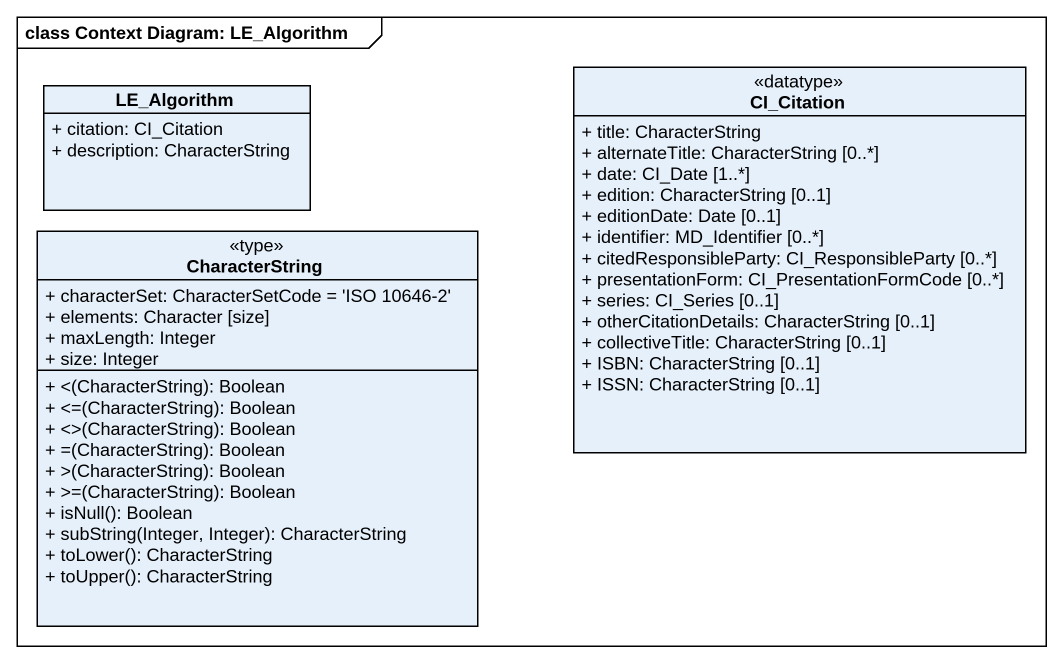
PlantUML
@startuml
mainframe class Context Diagram: LE_Algorithm
hide circle
hide empty members
skinparam classAttributeIconSize 0
class LE_Algorithm {
  + citation: CI_Citation
  + description: CharacterString
}
class CI_Citation <<datatype>> {
  + title: CharacterString
  + alternateTitle: CharacterString [0..*]
  + date: CI_Date [1..*]
  + edition: CharacterString [0..1]
  + editionDate: Date [0..1]
  + identifier: MD_Identifier [0..*]
  + citedResponsibleParty: CI_ResponsibleParty [0..*]
  + presentationForm: CI_PresentationFormCode [0..*]
  + series: CI_Series [0..1]
  + otherCitationDetails: CharacterString [0..1]
  + collectiveTitle: CharacterString [0..1]
  + ISBN: CharacterString [0..1]
  + ISSN: CharacterString [0..1]
}
class CharacterString <<type>> {
  + characterSet: CharacterSetCode = 'ISO 10646-2'
  + elements: Character [size]
  + maxLength: Integer
  + size: Integer
  + <(CharacterString): Boolean
  + <=(CharacterString): Boolean
  + <>(CharacterString): Boolean
  + =(CharacterString): Boolean
  + >(CharacterString): Boolean
  + >=(CharacterString): Boolean
  + isNull(): Boolean
  + subString(Integer, Integer): CharacterString
  + toLower(): CharacterString
  + toUpper(): CharacterString
}
@enduml
